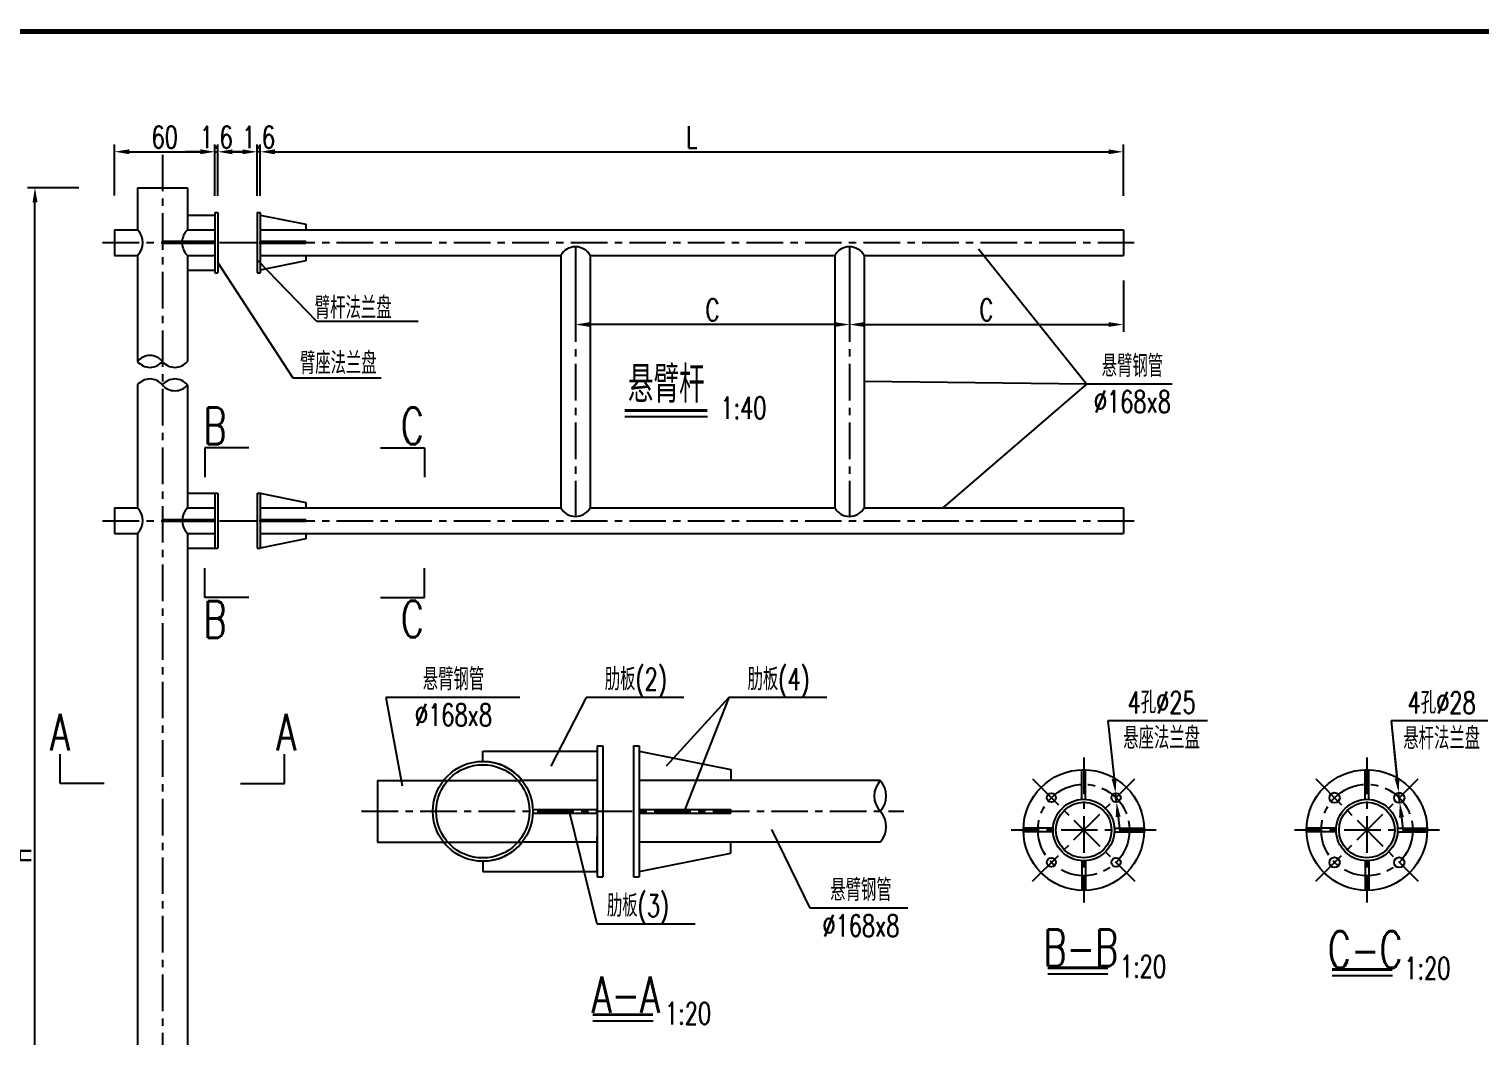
# Model space of a CAD drawing. Extents: x 4349 to 271026, y -15323 to -8945.
# Drawn here: x 4546.1 to 4744.3, y -15091.1 to -14953.6 of the extents above; entities that cross this region are included whole.
import ezdxf
from ezdxf.enums import TextEntityAlignment as Align

# ---------------------------------------------------------------- set-up
doc = ezdxf.new("R2010")
doc.units = 0
doc.header["$LTSCALE"] = 2
doc.header["$PDMODE"] = 32
doc.header["$PDSIZE"] = 0.3
doc.linetypes.add('CENTERX2', pattern=[4, 2.5, -0.5, 0.5, -0.5])
doc.layers.get('DEFPOINTS').update_dxf_attribs({"linetype": 'CONTINUOUS'})
for name, color, linetype in [('中线', 2, 'CENTERX2'), ('图框', 7, 'CONTINUOUS'), ('尺寸标注', 4, 'CONTINUOUS'), ('文字', 7, 'CONTINUOUS'), ('文字符号', 7, 'CONTINUOUS'), ('结构1', 1, 'CONTINUOUS'), ('结构2', 7, 'CONTINUOUS')]:
    doc.layers.add(name, color=color, linetype=linetype)
doc.styles.get("Standard").update_dxf_attribs({"font": 'simplex1.shx', "width": 0.7, "bigfont": 'hztxt.shx'})
doc.dimstyles.new('1：10', dxfattribs={"dimtxt": 3, "dimasz": 2, "dimexe": 1, "dimexo": 1, "dimgap": 0.5, "dimtad": 1, "dimrnd": 0.0095, "dimdsep": 46, "dimtxsty": 'Standard', "dimcen": 0.09, "dimclrd": 256, "dimclre": 256, "dimadec": 0, "dimazin": 0, "dimtfac": 1, "dimtix": 1, "dimtmove": 2, "dimatfit": 3, "dimfxl": 0, "dimtolj": 1, "dimtzin": 0, "dimarcsym": 0})
doc.dimstyles.new('1：20', dxfattribs={"dimtxt": 3, "dimasz": 2, "dimexe": 1, "dimexo": 1, "dimgap": 0.5, "dimtad": 1, "dimlfac": 2, "dimrnd": 0.0095, "dimdsep": 46, "dimtxsty": 'Standard', "dimcen": 0.09, "dimclrd": 256, "dimclre": 256, "dimclrt": 256, "dimadec": 0, "dimazin": 0, "dimtfac": 1, "dimtix": 1, "dimtmove": 2, "dimatfit": 3, "dimfxl": 0, "dimtolj": 1, "dimtzin": 0, "dimarcsym": 0})
doc.dimstyles.new('比例1：40', dxfattribs={"dimtxt": 3, "dimasz": 2, "dimexe": 1, "dimexo": 1, "dimgap": 0.5, "dimtad": 1, "dimdec": 0, "dimlfac": 4, "dimzin": 13, "dimdsep": 46, "dimtxsty": 'Standard', "dimcen": -0.09, "dimclrd": 256, "dimclre": 256, "dimclrt": 256, "dimaunit": 1, "dimadec": 0, "dimazin": 0, "dimtfac": 0.0005, "dimtdec": 0, "dimtix": 1, "dimtmove": 2, "dimatfit": 3, "dimfxl": 0, "dimtolj": 1, "dimtzin": 13, "dimarcsym": 0})

# ---------------------------------------------------------------- blocks, each defined once
blk = doc.blocks.new('*D898')
at = {"layer": 'DEFPOINTS', "color": 0, "linetype": 'Continuous'}
for p in [(4571.46, -14970.32), (4557.76, -14980.98), (4571.46, -14980.98)]:
    blk.add_point(p, dxfattribs=at)
at = {"layer": '尺寸标注', "linetype": 'Continuous', "lineweight": -2}
for p, q in [((4557.76, -14976.32), (4557.76, -14969.32)), ((4571.46, -14976.32), (4571.46, -14969.32)), ((4559.76, -14970.32), (4569.46, -14970.32))]:
    blk.add_line(p, q, dxfattribs=at)
at = {"layer": '尺寸标注', "linetype": 'Continuous'}
for points in [[(4559.76, -14969.99), (4559.76, -14970.65), (4557.76, -14970.32)], [(4569.46, -14969.99), (4569.46, -14970.65), (4571.46, -14970.32)]]:
    blk.add_solid(points, dxfattribs=at)
at = {"layer": '尺寸标注', "linetype": 'Continuous', "insert": (4564.61, -14968.32), "char_height": 3, "attachment_point": 5}
blk.add_mtext('\\A1;60', dxfattribs=at)
blk = doc.blocks.new('*D932')
at = {"layer": 'DEFPOINTS', "color": 0, "linetype": 'Continuous'}
for p in [(4546.88, -14975.23), (4560.88, -14975.23), (4546.88, -15157.73)]:
    blk.add_point(p, dxfattribs=at)
at = {"layer": '尺寸标注', "linetype": 'Continuous', "lineweight": -2}
for p, q in [((4552.88, -14975.23), (4545.88, -14975.23)), ((4546.88, -15155.73), (4546.88, -14977.23)), ((4546.88, -15157.73), (4545.88, -15157.73))]:
    blk.add_line(p, q, dxfattribs=at)
at = {"layer": '尺寸标注', "linetype": 'Continuous'}
for points in [[(4546.55, -14977.23), (4547.22, -14977.23), (4546.88, -14975.23)], [(4546.55, -15155.73), (4547.22, -15155.73), (4546.88, -15157.73)]]:
    blk.add_solid(points, dxfattribs=at)
at = {"layer": '尺寸标注', "color": 0, "linetype": 'Continuous', "insert": (4544.88, -15066.48), "char_height": 3, "attachment_point": 5, "rotation": 90}
blk.add_mtext('\\A1;H', dxfattribs=at)
blk = doc.blocks.new('*D933')
at = {"layer": 'DEFPOINTS', "color": 0, "linetype": 'Continuous'}
for p in [(4695.61, -14970.33), (4577.66, -14978.61), (4695.61, -14980.98)]:
    blk.add_point(p, dxfattribs=at)
at = {"layer": '尺寸标注', "linetype": 'Continuous', "lineweight": -2}
for p, q in [((4577.66, -14976.33), (4577.66, -14969.33)), ((4695.61, -14976.33), (4695.61, -14969.33)), ((4579.66, -14970.33), (4693.61, -14970.33))]:
    blk.add_line(p, q, dxfattribs=at)
at = {"layer": '尺寸标注', "linetype": 'Continuous'}
for points in [[(4579.66, -14970), (4579.66, -14970.66), (4577.66, -14970.33)], [(4693.61, -14970), (4693.61, -14970.66), (4695.61, -14970.33)]]:
    blk.add_solid(points, dxfattribs=at)
at = {"layer": '尺寸标注', "linetype": 'Continuous', "insert": (4636.63, -14968.33), "char_height": 3, "attachment_point": 5}
blk.add_mtext('\\A1;L', dxfattribs=at)
blk = doc.blocks.new('*D934')
at = {"layer": 'DEFPOINTS', "color": 0, "linetype": 'Continuous'}
for p in [(4577.26, -14970.33), (4577.26, -14978.61), (4577.66, -14978.61)]:
    blk.add_point(p, dxfattribs=at)
at = {"layer": '尺寸标注', "linetype": 'Continuous', "lineweight": -2}
for p, q in [((4577.26, -14976.33), (4577.26, -14969.33)), ((4577.66, -14976.33), (4577.66, -14969.33)), ((4575.26, -14970.33), (4573.26, -14970.33)), ((4577.66, -14970.33), (4577.26, -14970.33)), ((4579.66, -14970.33), (4581.66, -14970.33))]:
    blk.add_line(p, q, dxfattribs=at)
at = {"layer": '尺寸标注', "linetype": 'Continuous'}
for points in [[(4575.26, -14970), (4575.26, -14970.66), (4577.26, -14970.33)], [(4579.66, -14970), (4579.66, -14970.66), (4577.66, -14970.33)]]:
    blk.add_solid(points, dxfattribs=at)
at = {"layer": '尺寸标注', "linetype": 'Continuous', "insert": (4577.46, -14968.33), "char_height": 3, "attachment_point": 5}
blk.add_mtext('\\A1;1.6', dxfattribs=at)
blk = doc.blocks.new('*D935')
at = {"layer": 'DEFPOINTS', "color": 0, "linetype": 'Continuous'}
for p in [(4571.86, -14970.33), (4571.46, -14978.61), (4571.86, -14978.61)]:
    blk.add_point(p, dxfattribs=at)
at = {"layer": '尺寸标注', "linetype": 'Continuous', "lineweight": -2}
for p, q in [((4571.46, -14976.33), (4571.46, -14969.33)), ((4571.86, -14976.33), (4571.86, -14969.33)), ((4569.46, -14970.33), (4567.46, -14970.33)), ((4571.46, -14970.33), (4571.86, -14970.33)), ((4573.86, -14970.33), (4575.86, -14970.33))]:
    blk.add_line(p, q, dxfattribs=at)
at = {"layer": '尺寸标注', "linetype": 'Continuous'}
for points in [[(4569.46, -14970), (4569.46, -14970.66), (4571.46, -14970.33)], [(4573.86, -14970), (4573.86, -14970.66), (4571.86, -14970.33)]]:
    blk.add_solid(points, dxfattribs=at)
at = {"layer": '尺寸标注', "linetype": 'Continuous', "insert": (4571.66, -14968.33), "char_height": 3, "attachment_point": 5}
blk.add_mtext('\\A1;1.6', dxfattribs=at)
blk = doc.blocks.new('*D711')
at = {"layer": 'DEFPOINTS', "color": 0, "linetype": 'Continuous'}
for p in [(4658.18, -14983.31), (4695.61, -14983.31), (4695.61, -14993.93)]:
    blk.add_point(p, dxfattribs=at)
at = {"layer": '尺寸标注', "linetype": 'Continuous', "lineweight": -2}
for p, q in [((4658.18, -14987.93), (4658.18, -14994.93)), ((4695.61, -14987.93), (4695.61, -14994.93)), ((4660.18, -14993.93), (4693.61, -14993.93))]:
    blk.add_line(p, q, dxfattribs=at)
at = {"layer": '尺寸标注', "linetype": 'Continuous'}
for points in [[(4660.18, -14993.6), (4660.18, -14994.26), (4658.18, -14993.93)], [(4693.61, -14993.6), (4693.61, -14994.26), (4695.61, -14993.93)]]:
    blk.add_solid(points, dxfattribs=at)
at = {"layer": '尺寸标注', "linetype": 'Continuous', "insert": (4676.89, -14991.93), "char_height": 3, "attachment_point": 5}
blk.add_mtext('\\A1;C', dxfattribs=at)
blk = doc.blocks.new('*D712')
at = {"layer": 'DEFPOINTS', "color": 0, "linetype": 'Continuous'}
for p in [(4620.74, -14983.31), (4658.18, -14983.31), (4620.74, -14993.93)]:
    blk.add_point(p, dxfattribs=at)
at = {"layer": '尺寸标注', "linetype": 'Continuous', "lineweight": -2}
for p, q in [((4620.74, -14987.93), (4620.74, -14994.93)), ((4658.18, -14987.93), (4658.18, -14994.93)), ((4656.18, -14993.93), (4622.74, -14993.93))]:
    blk.add_line(p, q, dxfattribs=at)
at = {"layer": '尺寸标注', "linetype": 'Continuous'}
for points in [[(4622.74, -14993.6), (4622.74, -14994.26), (4620.74, -14993.93)], [(4656.18, -14993.6), (4656.18, -14994.26), (4658.18, -14993.93)]]:
    blk.add_solid(points, dxfattribs=at)
at = {"layer": '尺寸标注', "linetype": 'Continuous', "insert": (4639.46, -14991.93), "char_height": 3, "attachment_point": 5}
blk.add_mtext('\\A1;C', dxfattribs=at)

msp = doc.modelspace()

# ---------------------------------------------------------------- linework, layer by layer
at = {"layer": '中线'}
for p, q in [((4564.29655, -14970.73084), (4564.29655, -15184.64948)), ((4556.10905, -14982.73132), (4697.10974, -14982.73132)), ((4620.7419, -14983.30883), (4620.7419, -15020.1538)), ((4658.17582, -14983.30883), (4658.17582, -15020.1538)), ((4556.10905, -15020.73132), (4697.10974, -15020.73132)), ((4690.20051, -15053.1041), (4690.20051, -15072.9041)), ((4728.89451, -15053.1041), (4728.89451, -15072.9041)), ((4683.20015, -15056.00375), (4697.20087, -15070.00446)), ((4683.20015, -15070.00446), (4697.20087, -15056.00375)), ((4721.89415, -15070.00446), (4735.89486, -15056.00375)), ((4721.89415, -15056.00375), (4735.89486, -15070.00446)), ((4591.50998, -15060.4435), (4665.59339, -15060.4435)), ((4700.10051, -15063.0041), (4680.30051, -15063.0041)), ((4738.79451, -15063.0041), (4718.99451, -15063.0041))]:
    msp.add_line(p, q, dxfattribs=at)
for centre in [(4690.20051, -15063.0041), (4728.89451, -15063.0041)]:
    msp.add_circle(centre, 6.25, dxfattribs=at)
at = {"layer": '图框', "const_width": 0.7}
msp.add_lwpolyline([(4916.92857, -14953.90394), (4536.92857, -14953.90394), (4536.92858, -15230.90394), (4916.92858, -15230.90394), (4916.92857, -14953.90394)], dxfattribs=at)
at = {"layer": '尺寸标注', "color": 2}
for p, q in [((4594.83224, -15044.89756), (4597.06839, -15056.9435)), ((4613.12196, -15044.89756), (4594.83224, -15044.89756)), ((4622.18765, -15044.89756), (4617.38936, -15054.27951)), ((4635.56085, -15044.89756), (4622.18765, -15044.89756)), ((4641.70457, -15044.89756), (4633.1555, -15054.27951)), ((4641.70457, -15044.89756), (4635.70492, -15060.1935)), ((4655.07777, -15044.89756), (4641.70457, -15044.89756)), ((4693.49135, -15048.09675), (4694.33908, -15055.97475)), ((4707.13096, -15048.09675), (4693.49135, -15048.09675)), ((4745.40583, -15048.09777), (4732.21676, -15048.10035)), ((4732.21676, -15048.10035), (4733.01522, -15055.9827)), ((4623.72897, -15075.83852), (4619.94995, -15060.6935)), ((4652.83567, -15073.69163), (4647.59608, -15062.9092)), ((4666.17543, -15073.69163), (4652.83567, -15073.69163)), ((4637.10217, -15075.83852), (4623.72897, -15075.83852))]:
    msp.add_line(p, q, dxfattribs=at)
at = {"layer": '尺寸标注', "linetype": 'Continuous'}
for p, q in [((4693.49135, -15048.09675), (4694.33908, -15055.97475)), ((4732.21676, -15048.10035), (4733.00599, -15055.9023)), ((4694.68679, -15059.2061), (4694.55306, -15057.96327)), ((4733.39376, -15059.28012), (4733.23409, -15057.88925)), ((4694.90077, -15061.19462), (4695.11475, -15063.18314)), ((4733.62186, -15061.26707), (4733.84996, -15063.25402))]:
    msp.add_line(p, q, dxfattribs=at)
at = {"layer": '尺寸标注', "linetype": 'ByBlock'}
for centre, start, end in [((4562.5903, -15000.37702), 39.372349, 140.627651), ((4562.5903, -14997.57671), 219.372349, 320.627651), ((4566.0028, -14997.57671), 219.372349, 320.627651), ((4562.5903, -15003.57307), 39.372349, 140.627651), ((4566.0028, -15003.57307), 39.372349, 140.627651), ((4566.0028, -15000.77276), 219.372349, 320.627651)]:
    msp.add_arc(centre, 2.2072, start, end, dxfattribs=at)
at = {"layer": '尺寸标注', "linetype": 'Continuous'}
for points in [[(4694.6705, -15055.93909), (4694.00766, -15056.01042), (4694.55306, -15057.96327)], [(4733.33714, -15055.86429), (4732.67483, -15055.94032), (4733.23409, -15057.88925)], [(4695.23219, -15061.15896), (4694.56935, -15061.23028), (4694.68679, -15059.2061)], [(4733.95302, -15061.22905), (4733.2907, -15061.30509), (4733.39376, -15059.28012)]]:
    msp.add_solid(points, dxfattribs=at)
at = {"layer": '文字'}
for p, q in [((4627.46783, -15006.50974), (4638.78352, -15006.50974)), ((4685.27716, -15082.64205), (4693.51327, -15082.64205)), ((4724.14031, -15082.88767), (4732.37642, -15082.88767)), ((4623.1076, -15089.04868), (4631.34372, -15089.04868))]:
    msp.add_line(p, q, dxfattribs=at)
at = {"layer": '文字', "const_width": 0.4}
for points in [[(4627.46783, -15005.68554), (4638.78352, -15005.68554)], [(4685.27716, -15081.81786), (4693.51327, -15081.81786)], [(4724.14031, -15082.06348), (4732.37642, -15082.06348)], [(4623.1076, -15088.22449), (4631.34372, -15088.22449)]]:
    msp.add_lwpolyline(points, dxfattribs=at)
at = {"layer": '文字符号'}
for p, q in [((4690.59641, -15002.08806), (4675.82664, -14983.64251)), ((4582.14504, -15001.24893), (4571.85905, -14985.44407)), ((4585.38031, -14993.52067), (4577.39231, -14985.21154)), ((4599.26431, -14993.52067), (4585.38031, -14993.52067)), ((4594.19388, -15001.24893), (4582.14504, -15001.24893)), ((4690.59641, -15002.08806), (4660.17582, -15001.73132)), ((4690.59641, -15002.08806), (4670.9244, -15018.98132)), ((4702.30015, -15002.08806), (4690.59641, -15002.08806))]:
    msp.add_line(p, q, dxfattribs=at)
at = {"layer": '结构1'}
for p, q in [((4560.88405, -14975.23132), (4560.88405, -14980.98132)), ((4560.88405, -14975.23132), (4567.70905, -14975.23132)), ((4567.70905, -14975.23132), (4567.70905, -14980.98132)), ((4567.70905, -14978.98132), (4571.45905, -14978.98132)), ((4571.45905, -14978.60632), (4571.85905, -14978.60632)), ((4571.45905, -14978.60632), (4571.45905, -14986.85632)), ((4571.85905, -14978.60632), (4571.85905, -14986.85632)), ((4577.25974, -14978.60632), (4577.65974, -14978.60632)), ((4577.25974, -14978.60632), (4577.25974, -14986.85632)), ((4577.65974, -14978.60632), (4577.65974, -14986.85632)), ((4577.65974, -14978.98132), (4583.90974, -14980.23132)), ((4557.75905, -14980.98132), (4560.88405, -14980.98132)), ((4557.75905, -14980.98132), (4557.75905, -14984.48132)), ((4567.70905, -14980.98132), (4571.45905, -14980.98132)), ((4577.65974, -14980.98132), (4695.60974, -14980.98132)), ((4583.90974, -14980.23132), (4583.90974, -14980.98132)), ((4695.60974, -14980.98132), (4695.60974, -14984.48132)), ((4564.29655, -14982.85632), (4564.29655, -14982.60632)), ((4571.45905, -14982.60632), (4564.29655, -14982.60632)), ((4571.45905, -14982.85632), (4564.29655, -14982.85632)), ((4577.65974, -14982.85632), (4577.65974, -14982.60632)), ((4583.90974, -14982.60632), (4577.65974, -14982.60632)), ((4583.90974, -14982.85632), (4577.65974, -14982.85632)), ((4583.90974, -14982.60632), (4583.90974, -14982.85632)), ((4557.75905, -14984.48132), (4560.88405, -14984.48132)), ((4560.88405, -14984.48132), (4560.88405, -14998.97686)), ((4567.70905, -14984.48132), (4571.45905, -14984.48132)), ((4567.70905, -14984.48132), (4567.70905, -14998.97686)), ((4577.65974, -14984.48132), (4618.7419, -14984.48132)), ((4583.90974, -14985.23132), (4577.65974, -14986.48132)), ((4583.90974, -14984.48132), (4583.90974, -14985.23132)), ((4618.7419, -14984.48132), (4618.7419, -15018.98132)), ((4622.7419, -14984.48132), (4656.17582, -14984.48132)), ((4622.7419, -14984.48132), (4622.7419, -15018.98132)), ((4656.17582, -14984.48132), (4656.17582, -15018.98132)), ((4660.17582, -14984.48132), (4695.60974, -14984.48132)), ((4660.17582, -14984.48132), (4660.17582, -15018.98132)), ((4567.70905, -14986.48132), (4571.45905, -14986.48132)), ((4571.45905, -14986.85632), (4571.85905, -14986.85632)), ((4577.25974, -14986.85632), (4577.65974, -14986.85632)), ((4560.88405, -15002.17291), (4560.88405, -15018.98132)), ((4567.70905, -15002.17291), (4567.70905, -15018.98132)), ((4567.70905, -15016.98132), (4571.85905, -15016.98132)), ((4571.45905, -15016.98132), (4571.45905, -15024.48132)), ((4571.85905, -15016.98132), (4571.85905, -15024.48132)), ((4577.25974, -15016.98132), (4577.25974, -15024.48132)), ((4577.25974, -15016.98132), (4577.65974, -15016.98132)), ((4577.65974, -15016.98132), (4577.65974, -15024.48132)), ((4577.65974, -15016.98132), (4583.90974, -15018.23132)), ((4557.75905, -15018.98132), (4557.75905, -15022.48132)), ((4557.75905, -15018.98132), (4560.88405, -15018.98132)), ((4567.70905, -15018.98132), (4571.45905, -15018.98132)), ((4577.65974, -15018.98132), (4618.7419, -15018.98132)), ((4583.90974, -15018.23132), (4583.90974, -15018.98132)), ((4622.7419, -15018.98132), (4656.17582, -15018.98132)), ((4660.17582, -15018.98132), (4695.60974, -15018.98132)), ((4695.60974, -15018.98132), (4695.60974, -15022.48132)), ((4564.29655, -15020.85632), (4564.29655, -15020.60632)), ((4571.45905, -15020.60632), (4564.29655, -15020.60632)), ((4571.45905, -15020.85632), (4564.29655, -15020.85632)), ((4583.90974, -15020.60632), (4577.65974, -15020.60632)), ((4577.65974, -15020.85632), (4577.65974, -15020.60632)), ((4583.90974, -15020.85632), (4577.65974, -15020.85632)), ((4583.90974, -15020.60632), (4583.90974, -15020.85632)), ((4557.75905, -15022.48132), (4560.88405, -15022.48132)), ((4560.88405, -15022.48132), (4560.88405, -15147.73132)), ((4567.70905, -15022.48132), (4567.70905, -15147.73132)), ((4567.70905, -15022.48132), (4571.45905, -15022.48132)), ((4577.65974, -15022.48132), (4695.60974, -15022.48132)), ((4583.90974, -15023.23132), (4577.65974, -15024.48132)), ((4583.90974, -15022.48132), (4583.90974, -15023.23132)), ((4567.70905, -15024.48132), (4571.85905, -15024.48132)), ((4577.25974, -15024.48132), (4577.65974, -15024.48132)), ((4608.07688, -15053.6185), (4608.07688, -15052.2435)), ((4608.07688, -15052.2435), (4623.70188, -15052.2435)), ((4623.70188, -15051.4935), (4624.50188, -15051.4935)), ((4623.70188, -15051.4935), (4623.70188, -15069.3935)), ((4623.70188, -15052.2435), (4623.70188, -15056.9435)), ((4624.50188, -15051.4935), (4624.50188, -15069.3935)), ((4628.65492, -15051.4935), (4629.45492, -15051.4935)), ((4628.65492, -15051.4935), (4628.65492, -15069.3935)), ((4629.45492, -15051.4935), (4629.45492, -15069.3935)), ((4629.45492, -15052.2435), (4641.95492, -15054.7435)), ((4641.95492, -15054.7435), (4641.95492, -15056.2435)), ((4593.70188, -15056.2435), (4602.69723, -15056.2435)), ((4593.70188, -15056.2435), (4593.70188, -15064.6435)), ((4602.74859, -15056.2435), (4613.45653, -15056.2435)), ((4623.70188, -15056.2435), (4613.45653, -15056.2435)), ((4662.39889, -15056.2435), (4629.45492, -15056.2435)), ((4629.45492, -15060.1935), (4641.95492, -15060.1935)), ((4629.45492, -15060.6935), (4641.95492, -15060.6935)), ((4641.95492, -15060.6935), (4641.95492, -15060.1935)), ((4593.70188, -15064.6435), (4602.69723, -15064.6435)), ((4602.74859, -15064.6435), (4613.45653, -15064.6435)), ((4623.70188, -15064.6435), (4613.45653, -15064.6435)), ((4623.70188, -15068.6435), (4623.70188, -15063.9435)), ((4662.39889, -15064.6435), (4629.45492, -15064.6435)), ((4641.95492, -15066.1435), (4641.95492, -15064.6435)), ((4629.45492, -15068.6435), (4641.95492, -15066.1435)), ((4608.07688, -15067.2685), (4608.07688, -15068.6435)), ((4608.07688, -15068.6435), (4623.70188, -15068.6435)), ((4623.70188, -15069.3935), (4624.50188, -15069.3935)), ((4628.65492, -15069.3935), (4629.45492, -15069.3935))]:
    msp.add_line(p, q, dxfattribs=at)
for points in [[(4614.8973, -15060.1935), (4623.70188, -15060.1935)], [(4614.8973, -15060.6935), (4623.70188, -15060.6935)]]:
    msp.add_lwpolyline(points, dxfattribs=at)
for centre, radius in [((4690.20051, -15063.0041), 8.25), ((4728.89451, -15063.0041), 8.25), ((4690.20051, -15063.0041), 4.2), ((4728.89451, -15063.0041), 4.2), ((4690.20051, -15063.0041), 3.8), ((4728.89451, -15063.0041), 3.8)]:
    msp.add_circle(centre, radius, dxfattribs=at)
for centre, radius, start, end in [((4559.12369, -14982.73132), 2.48221, 315.1691386, 44.8308614), ((4569.46941, -14982.73132), 2.48221, 135.1691386, 177.1134606), ((4569.46941, -14982.73132), 2.48221, 182.8865394, 224.8308614), ((4620.7419, -14985.60084), 2.29202, 29.2385373, 150.7614627), ((4658.17582, -14985.60084), 2.29202, 29.2385373, 150.7614627), ((4559.12369, -15020.73132), 2.48221, 315.1691386, 44.8308614), ((4569.46941, -15020.73132), 2.48221, 135.1691386, 224.8308614), ((4620.7419, -15017.86179), 2.29202, 209.2385373, 330.7614627), ((4658.17582, -15017.86179), 2.29202, 209.2385373, 330.7614627), ((4608.07688, -15060.4435), 6.825, 37.9798724, 90), ((4608.07688, -15060.4435), 6.825, 270, 322.0201276)]:
    msp.add_arc(centre, radius, start, end, dxfattribs=at)
at = {"layer": '结构2', "color": 1}
for p, q in [((4570.10058, -15010.78456), (4570.10058, -15014.78456)), ((4600.11917, -15010.78456), (4600.11917, -15014.78456)), ((4570.10058, -15031.21936), (4570.10058, -15027.21936)), ((4600.11917, -15031.21936), (4600.11917, -15027.21936)), ((4550.31608, -15056.63039), (4550.31608, -15052.63039)), ((4580.9878, -15056.63039), (4580.9878, -15052.63039))]:
    msp.add_line(p, q, dxfattribs=at)
at = {"layer": '结构2'}
for p, q in [((4576.10058, -15010.78456), (4570.10058, -15010.78456)), ((4594.11917, -15010.78456), (4600.11917, -15010.78456)), ((4576.10058, -15031.21936), (4570.10058, -15031.21936)), ((4594.11917, -15031.21936), (4600.11917, -15031.21936)), ((4689.95051, -15058.81155), (4689.95051, -15054.8041)), ((4690.45051, -15054.8041), (4689.95051, -15054.8041)), ((4690.45051, -15058.81155), (4690.45051, -15054.8041)), ((4729.14451, -15054.8041), (4728.64451, -15054.8041)), ((4728.64451, -15058.81155), (4728.64451, -15054.8041)), ((4729.14451, -15058.81155), (4729.14451, -15054.8041)), ((4556.31608, -15056.63039), (4550.31608, -15056.63039)), ((4574.9878, -15056.63039), (4580.9878, -15056.63039)), ((4686.00796, -15062.7541), (4682.00051, -15062.7541)), ((4682.00051, -15062.7541), (4682.00051, -15063.2541)), ((4694.39306, -15062.7541), (4698.40051, -15062.7541)), ((4698.40051, -15062.7541), (4698.40051, -15063.2541)), ((4720.69451, -15062.7541), (4720.69451, -15063.2541)), ((4724.70195, -15062.7541), (4720.69451, -15062.7541)), ((4733.08706, -15062.7541), (4737.09451, -15062.7541)), ((4737.09451, -15062.7541), (4737.09451, -15063.2541)), ((4686.00796, -15063.2541), (4682.00051, -15063.2541)), ((4694.39306, -15063.2541), (4698.40051, -15063.2541)), ((4724.70195, -15063.2541), (4720.69451, -15063.2541)), ((4733.08706, -15063.2541), (4737.09451, -15063.2541)), ((4689.95051, -15067.19666), (4689.95051, -15071.2041)), ((4690.45051, -15067.19666), (4690.45051, -15071.2041)), ((4728.64451, -15067.19666), (4728.64451, -15071.2041)), ((4729.14451, -15067.19666), (4729.14451, -15071.2041)), ((4690.45051, -15071.2041), (4689.95051, -15071.2041)), ((4729.14451, -15071.2041), (4728.64451, -15071.2041))]:
    msp.add_line(p, q, dxfattribs=at)
for centre, radius in [((4608.07688, -15060.4435), 6.825), ((4608.07688, -15060.4435), 6.375), ((4685.78109, -15058.58469), 0.625), ((4694.61993, -15058.58469), 0.625), ((4724.47509, -15058.58469), 0.7), ((4733.31392, -15058.58469), 0.7), ((4685.78109, -15067.42352), 0.625), ((4694.61993, -15067.42352), 0.625), ((4724.47509, -15067.42352), 0.7), ((4733.31392, -15067.42352), 0.7)]:
    msp.add_circle(centre, radius, dxfattribs=at)
for centre, start, end in [((4664.66633, -15058.3435), 137.1955605, 222.8044395), ((4660.13145, -15058.3435), 317.1955605, 42.8044395), ((4660.13145, -15062.5435), 317.1955605, 42.8044395)]:
    msp.add_arc(centre, 3.09052, start, end, dxfattribs=at)

# ---------------------------------------------------------------- texts
at = {"layer": '文字', "width": 0.7}
for s, height, p in [('臂杆法兰盘', 3, (4590.36372, -14991.65469)), ('臂座法兰盘', 3, (4588.33218, -14999.21226)), ('悬臂杆', 5, (4633.15919, -15002.1083)), ('悬臂钢管', 3, (4696.84458, -14999.58806)), ('%%C168x8', 3, (4696.84458, -15004.46076)), ('B', 5, (4571.47865, -15007.78077)), ('C', 5, (4598.46197, -15007.78077)), ('1:40', 3, (4643.69839, -15005.32549)), ('B', 5, (4571.47865, -15034.22315)), ('C', 5, (4598.46197, -15034.16115)), ('悬臂钢管', 3, (4604.07494, -15042.39756)), ('肋板(2)', 3, (4629.00022, -15042.39756)), ('肋板(4)', 3, (4648.51714, -15042.39756)), ('4孔%%c25', 3, (4700.8403, -15045.55443)), ('4孔%%c28', 3, (4739.1107, -15045.59675)), ('A', 5, (4550.31608, -15049.63039)), ('A', 5, (4581.21637, -15049.63039)), ('%%C168x8', 3, (4604.07494, -15047.27026)), ('悬座法兰盘', 3, (4700.8403, -15050.42713)), ('悬杆法兰盘', 3, (4739.1107, -15050.46946)), ('悬臂钢管', 3, (4659.7537, -15071.19163)), ('肋板(3)', 3, (4629.29619, -15073.33852)), ('%%C168x8', 3, (4659.7537, -15076.06433)), ('B-B', 5, (4689.79962, -15079.08639)), ('C-C', 5, (4728.66277, -15079.33201)), ('1:20', 3, (4698.29309, -15081.64101)), ('1:20', 3, (4737.15625, -15081.88664)), ('A-A', 5, (4627.63007, -15085.49302)), ('1:20', 3, (4636.12354, -15088.04764))]:
    msp.add_text(s, height=height, dxfattribs=at).set_placement(p, align=Align.MIDDLE_CENTER)

# ---------------------------------------------------------------- dimensions: what is measured, and where the dimension line sits
at = {"layer": '尺寸标注', "linetype": 'Continuous'}
for base, p1, p2, text, dimstyle, picture, middle in [((4571.45905, -14970.31905), (4557.75905, -14980.98132), (4571.45905, -14980.98132), '60', '比例1：40', '*D898', (4564.60905, -14968.31905)), ((4571.85905, -14970.32873), (4571.45905, -14978.60632), (4571.85905, -14978.60632), '1.6', '比例1：40', '*D935', (4571.65905, -14968.32873)), ((4577.25974, -14970.32873), (4577.65974, -14978.60632), (4577.25974, -14978.60632), '1.6', '比例1：40', '*D934', (4577.45974, -14968.32873)), ((4695.60974, -14970.32873), (4577.65974, -14978.60632), (4695.60974, -14980.98132), 'L', '比例1：40', '*D933', (4636.63474, -14968.32873)), ((4620.7419, -14993.93092), (4658.17582, -14983.30883), (4620.7419, -14983.30883), 'C', '1：20', '*D712', (4639.45886, -14991.93092)), ((4695.60974, -14993.93092), (4658.17582, -14983.30883), (4695.60974, -14983.30883), 'C', '1：20', '*D711', (4676.89278, -14991.93092))]:
    dim = msp.add_linear_dim(base=base, p1=p1, p2=p2, text=text, dimstyle=dimstyle, dxfattribs=at)
    dim.commit()
    dim.dimension.update_dxf_attribs({"geometry": picture, "text_midpoint": middle})
dim = msp.add_linear_dim(base=(4546.88178, -14975.23132), p1=(4546.88178, -15157.73132), p2=(4560.88405, -14975.23132), angle=90, text='H', dimstyle='1：10', dxfattribs=at)
dim.commit()
dim.dimension.update_dxf_attribs({"geometry": '*D932', "text_midpoint": (4544.88178, -15066.48132)})

doc.saveas('drawing.dxf')
